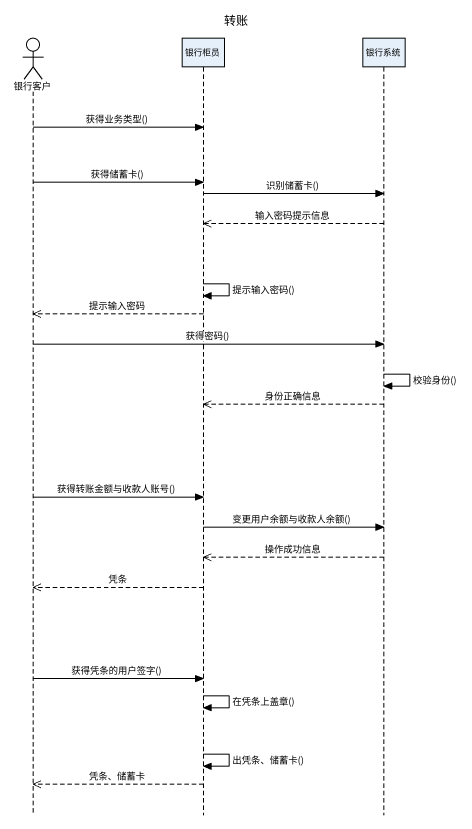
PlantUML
@startuml
title 转账
hide footbox
actor 银行客户
participant 银行柜员
participant 银行系统

银行客户 -> 银行柜员 : 获得业务类型()
银行客户 -> 银行柜员 : 获得储蓄卡()
银行柜员 -> 银行系统 : 识别储蓄卡()
银行系统 -->> 银行柜员 : 输入密码提示信息
银行柜员 -> 银行柜员 : 提示输入密码()
银行柜员 -->> 银行客户 : 提示输入密码
银行客户 -> 银行系统 : 获得密码()
银行系统 -> 银行系统 : 校验身份()
银行系统 -->> 银行柜员 : 身份正确信息
银行客户 -> 银行柜员 : 获得转账金额与收款人账号()
银行柜员 -> 银行系统 : 变更用户余额与收款人余额()
银行系统 -->> 银行柜员 : 操作成功信息
银行柜员 -->> 银行客户 : 凭条
银行客户 -> 银行柜员 : 获得凭条的用户签字()
银行柜员 -> 银行柜员 : 在凭条上盖章()
银行柜员 -> 银行柜员 : 出凭条、储蓄卡()
银行柜员 -->> 银行客户 : 凭条、储蓄卡
@enduml
